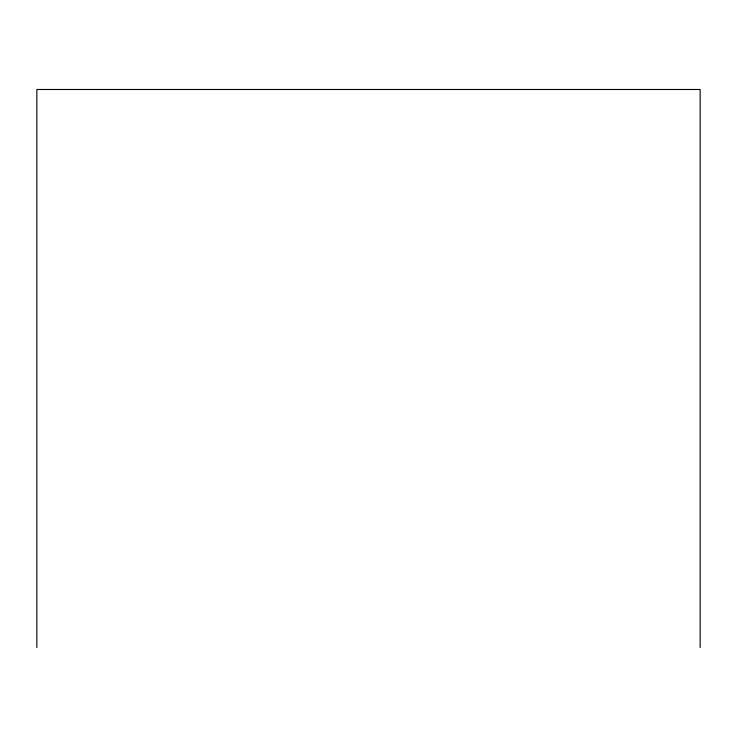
<?xml version="1.0" encoding="UTF-8"?>
<svg xmlns="http://www.w3.org/2000/svg" width="737" height="737" viewBox="0 0 737 737"><rect width="100%" height="100%" fill="white"/><g stroke="black" fill="none" stroke-linecap="round" stroke-linejoin="round"><path stroke-width="1.11" d="M700.15 647.51L700.15 89.49L36.85 89.49L36.85 647.51"/></g></svg>
